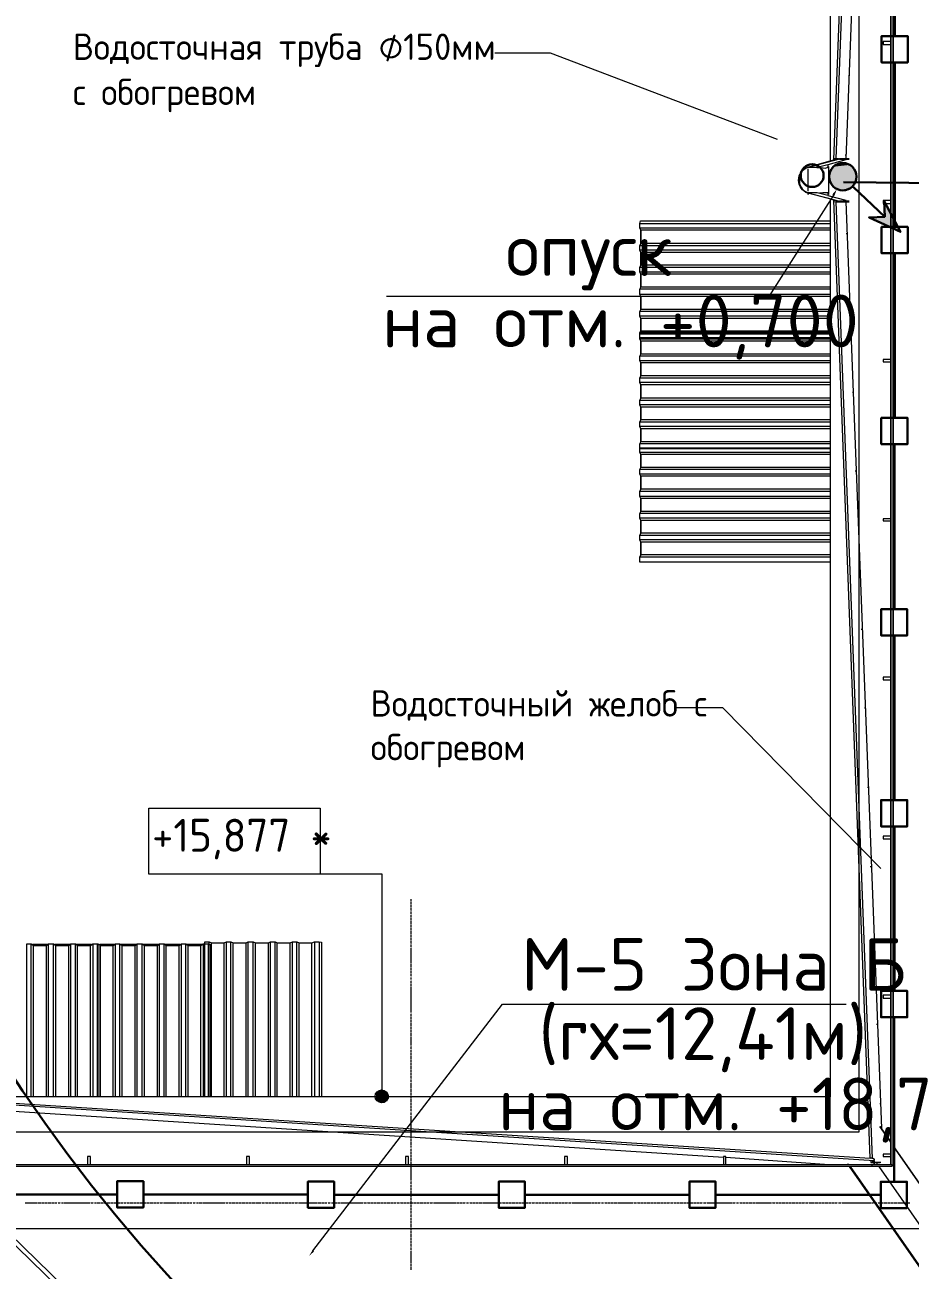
# Model space of a CAD drawing. Header units: millimetres. Extents: x -42533 to 645315, y 3457 to 82611.
# Drawn here: x 582604 to 589326, y 31810 to 41261 of the extents above; entities that cross this region are included whole.
import ezdxf

# ---------------------------------------------------------------- set-up
doc = ezdxf.new("R2010")
doc.units = ezdxf.units.MM
for name, color, linetype, true_color in [('PDF _!ЭОМ.Молниезащита', 7, 'Continuous', 0x954a95), ('PDF _Аннотация', 7, 'Continuous', 0xbababa), ('PDF _Антураж', 7, 'Continuous', 0xbababa), ('PDF _Крыша', 7, 'Continuous', 0xbababa), ('PDF _Крыша штриховка', 7, 'Continuous', 0xbababa), ('PDF _Обобщенные модели', 7, 'Continuous', 0xbababa), ('PDF _Ограждение', 7, 'Continuous', 0xbababa), ('PDF _Оси', 7, 'Continuous', 0xbababa), ('PDF _Отметки', 7, 'Continuous', 0xbababa)]:
    doc.layers.add(name, color=color, linetype=linetype, true_color=true_color)
doc.layers.add('PDF _Линии', color=7, linetype='Continuous')
doc.layers.add('PDF _Текст', color=7, linetype='Continuous')
doc.styles.add('PDF GOST Common', font='GOST_Common.ttf')
doc.styles.add('PDF ISOCPEUR', font='isocpeur.ttf')

msp = doc.modelspace()

# ---------------------------------------------------------------- linework, layer by layer
at = {"layer": 'PDF _!ЭОМ.Молниезащита', "lineweight": 30}
msp.add_lwpolyline([(602328.6, 32105.7, 0.359324), (602417.4, 47908.9, 0.35956), (586922.3, 50989.1, 0.362695), (581016.9, 36470.7)], format="xyb", dxfattribs=at)
at = {"layer": 'PDF _!ЭОМ.Молниезащита', "color": 5, "lineweight": 30}
for points in [[(589211, 42424.9), (589211, 41425.4), (589211, 41175.5), (589308.4, 41175.5), (589308.4, 40976.4), (589109.4, 40976.4), (589109.4, 41175.5), (589211, 41175.5)], [(589211, 40976.4), (589211, 39976.9), (589211, 39727), (589308.4, 39727), (589308.4, 39527.9), (589109.4, 39527.9), (589109.4, 39727), (589211, 39727)], [(588819.7, 40067.1), (590060.6, 40055.3), (590310.5, 40055.3), (590310.5, 40152.7), (590513.8, 40152.7), (590513.8, 39953.7), (590310.5, 39953.7), (590310.5, 40055.3)], [(589208.9, 39527.9), (589208.9, 38528.4), (589208.9, 38278.5), (589306.3, 38278.5), (589306.3, 38079.5), (589107.2, 38079.5), (589107.2, 38278.5), (589208.9, 38278.5)], [(589206.8, 38079.5), (589206.8, 37075.7), (589206.8, 36825.8), (589304.2, 36825.8), (589304.2, 36626.7), (589105.1, 36626.7), (589105.1, 36825.8), (589206.8, 36825.8)], [(589206.8, 36626.7), (589206.8, 35627.2), (589206.8, 35377.3), (589304.2, 35377.3), (589304.2, 35178.2), (589105.1, 35178.2), (589105.1, 35377.3), (589206.8, 35377.3)], [(589206.8, 35178.2), (589206.8, 34178.7), (589206.8, 33928.8), (589304.2, 33928.8), (589304.2, 33729.8), (589105.1, 33729.8), (589105.1, 33928.8), (589206.8, 33928.8)], [(589204.7, 33729.8), (589204.7, 32730.2), (589204.7, 32480.3), (589302.1, 32480.3), (589302.1, 32281.3), (589103, 32281.3), (589103, 32480.3), (589204.7, 32480.3)], [(583304.8, 32385), (582301, 32385), (582051.2, 32385), (582051.2, 32287.6), (581852.1, 32287.6), (581852.1, 32486.7), (582051.2, 32486.7), (582051.2, 32385)], [(584753.3, 32382.9), (583753.8, 32382.9), (583503.9, 32382.9), (583503.9, 32285.5), (583304.8, 32285.5), (583304.8, 32484.6), (583503.9, 32484.6), (583503.9, 32382.9)], [(586201.8, 32380.8), (585202.3, 32380.8), (584952.4, 32380.8), (584952.4, 32283.4), (584753.3, 32283.4), (584753.3, 32482.4), (584952.4, 32482.4), (584952.4, 32380.8)], [(587650.3, 32380.8), (586650.7, 32380.8), (586400.9, 32380.8), (586400.9, 32283.4), (586201.8, 32283.4), (586201.8, 32482.4), (586400.9, 32482.4), (586400.9, 32380.8)], [(589103, 32380.8), (588099.2, 32380.8), (587849.4, 32380.8), (587849.4, 32283.4), (587650.3, 32283.4), (587650.3, 32482.4), (587849.4, 32482.4), (587849.4, 32380.8)]]:
    msp.add_lwpolyline(points, dxfattribs=at)
at = {"layer": 'PDF _!ЭОМ.Молниезащита', "lineweight": 30}
msp.add_lwpolyline([(588896, 40028.9), (589133.1, 39804.5), (589014.6, 39800.2), (589251.7, 39690.1), (589128.9, 39923.1), (589133.1, 39804.5)], dxfattribs=at)
at = {"layer": 'PDF _!ЭОМ.Молниезащита', "color": 251, "lineweight": 5, "true_color": 0x545454}
msp.add_lwpolyline([(588743.5, 39969.6), (588252.2, 39198.8), (585351, 39198.8)], dxfattribs=at)
at = {"layer": 'PDF _!ЭОМ.Молниезащита', "lineweight": 5}
msp.add_lwpolyline([(584791.9, 31956.4), (586231.9, 33828.4), (588840.9, 33828.4)], dxfattribs=at)
at = {"layer": 'PDF _!ЭОМ.Молниезащита', "lineweight": 13}
msp.add_circle((592805, 40061.1), 16795.3, dxfattribs=at)
at = {"layer": 'PDF _!ЭОМ.Молниезащита', "color": 116, "lineweight": 30, "true_color": 0x136734}
msp.add_circle((592805, 40061.1), 12322.7, dxfattribs=at)
at = {"layer": 'PDF _!ЭОМ.Молниезащита', "lineweight": 30}
msp.add_circle((588815.1, 40108.9), 103.8, dxfattribs=at)
at = {"layer": 'PDF _!ЭОМ.Молниезащита', "lineweight": 13}
msp.add_arc((567008.4, 20453.1), 17757.8, 299.14304, 50.43064, dxfattribs=at)
at = {"layer": 'PDF _!ЭОМ.Молниезащита', "transparency": 33554559}
for points in [[(588908.7, 40160.2), (588730.8, 40160.2), (588900.2, 40172.9)], [(588730.8, 40160.2), (588900.2, 40172.9), (588743.5, 40172.9)], [(588900.2, 40172.9), (588743.5, 40172.9), (588883.3, 40185.6)], [(588743.5, 40172.9), (588883.3, 40185.6), (588756.2, 40185.6)], [(588883.3, 40185.6), (588756.2, 40185.6), (588866.3, 40198.4)], [(588756.2, 40185.6), (588866.3, 40198.4), (588773.1, 40198.4)], [(588866.3, 40198.4), (588773.1, 40198.4), (588849.4, 40202.6)], [(588773.1, 40198.4), (588849.4, 40202.6), (588794.3, 40202.6)], [(588849.4, 40202.6), (588794.3, 40202.6), (588832.4, 40206.8)], [(588794.3, 40202.6), (588832.4, 40206.8), (588811.3, 40206.8)], [(588925.6, 40122.1), (588718.1, 40122.1), (588917.1, 40143.3)], [(588718.1, 40122.1), (588917.1, 40143.3), (588722.3, 40143.3)], [(588925.6, 40105.2), (588718.1, 40105.2), (588925.6, 40122.1)], [(588718.1, 40105.2), (588925.6, 40122.1), (588718.1, 40122.1)], [(588925.6, 40084), (588718.1, 40084), (588925.6, 40105.2)], [(588718.1, 40084), (588925.6, 40105.2), (588718.1, 40105.2)], [(588722.3, 40067.1), (588925.6, 40084), (588718.1, 40084)], [(588917.1, 40143.3), (588722.3, 40143.3), (588908.7, 40160.2)], [(588722.3, 40143.3), (588908.7, 40160.2), (588730.8, 40160.2)], [(588917.1, 40067.1), (588722.3, 40067.1), (588925.6, 40084)], [(588730.8, 40050.1), (588917.1, 40067.1), (588722.3, 40067.1)], [(588908.7, 40050.1), (588730.8, 40050.1), (588917.1, 40067.1)], [(588743.5, 40033.2), (588908.7, 40050.1), (588730.8, 40050.1)], [(588900.2, 40033.2), (588743.5, 40033.2), (588908.7, 40050.1)], [(588756.2, 40020.5), (588900.2, 40033.2), (588743.5, 40033.2)], [(588883.3, 40020.5), (588756.2, 40020.5), (588900.2, 40033.2)], [(588773.1, 40007.8), (588883.3, 40020.5), (588756.2, 40020.5)], [(588866.3, 40007.8), (588773.1, 40007.8), (588883.3, 40020.5)], [(588794.3, 40003.5), (588866.3, 40007.8), (588773.1, 40007.8)], [(588849.4, 40003.5), (588794.3, 40003.5), (588866.3, 40007.8)], [(588811.3, 39999.3), (588849.4, 40003.5), (588794.3, 40003.5)], [(588832.4, 39999.3), (588811.3, 39999.3), (588849.4, 40003.5)], [(589133.1, 39804.5), (589192.4, 39804.5), (589128.9, 39923.1)], [(589014.6, 39800.2), (589133.1, 39804.5), (589192.4, 39804.5)], [(589014.6, 39800.2), (589192.4, 39800.2), (589192.4, 39804.5)], [(589251.7, 39690.1), (589192.4, 39800.2), (589014.6, 39800.2)], [(584800.4, 31952.1), (584762.3, 31918.2), (584787.7, 31960.6)]]:
    msp.add_solid(points, dxfattribs=at)
at = {"layer": 'PDF _!ЭОМ.Молниезащита', "color": 251, "true_color": 0x545454, "transparency": 33554559}
msp.add_solid([(588735, 39973.9), (588768.9, 40012), (588752, 39965.4)], dxfattribs=at)
at = {"layer": 'PDF _Аннотация', "color": 8, "lineweight": 9}
for points in [[(586172.6, 41049.7), (586591.9, 41049.7), (588315.7, 40393.2)], [(589103.5, 34857.6), (587904.9, 36077.4), (587646.5, 36077.4), (587549.1, 36077.4)]]:
    msp.add_lwpolyline(points, dxfattribs=at)
at = {"layer": 'PDF _Аннотация', "color": 8, "lineweight": 20}
msp.add_lwpolyline([(583546.7, 34815.2), (583546.7, 35315), (584847, 35315), (584847, 34815.2)], close=True, dxfattribs=at)
at = {"layer": 'PDF _Антураж', "color": 8, "lineweight": 18}
for points in [[(588972.2, 51650.7), (589124.7, 47720.3), (588836.7, 40244.9)], [(588781.6, 40244.9), (588764.7, 40244.9), (589048.4, 47720.3), (589116.2, 47720.3), (589048.4, 47720.3), (589031.5, 47720.3)], [(588790.1, 40240.7), (588548.7, 40177.2), (588531.7, 40172.9), (588519, 40160.2), (588506.3, 40151.8), (588497.8, 40134.8), (588489.4, 40117.9), (588485.1, 40100.9), (588485.1, 40084), (588485.1, 40062.8), (588489.4, 40045.9), (588497.8, 40028.9), (588506.3, 40016.2), (588519, 40003.5), (588531.7, 39995.1), (588548.7, 39986.6), (588790.1, 39923.1)], [(588701.1, 40198.4), (588620.7, 40177.2), (588548.7, 40177.2)], [(588836.7, 40236.5), (588701.1, 40198.4), (588701.1, 40181.4)], [(588764.7, 40244.9), (588747.7, 40244.9)], [(588790.1, 40244.9), (588747.7, 40236.5)], [(588862.1, 40244.9), (588790.1, 40244.9), (588790.1, 40240.7), (588862.1, 40240.7)], [(588701.1, 39965.4), (588620.7, 39986.6), (588548.7, 39986.6)], [(588701.1, 39978.1), (588701.1, 39965.4), (588836.7, 39931.5)], [(588790.1, 39918.8), (588747.7, 39931.5)], [(589040, 32655.2), (588764.7, 39918.8), (588747.7, 39914.6)], [(588764.7, 39918.8), (588832.4, 39918.8)], [(588862.1, 39923.1), (588790.1, 39923.1), (588790.1, 39918.8), (588862.1, 39918.8)], [(588836.7, 39918.8), (589107.7, 32888.1)], [(587909.1, 32663.7), (582445.5, 33019.4), (582415.9, 33129.6), (582187.2, 33129.6), (582157.5, 33019.4), (581712.8, 32892.4)], [(582445.5, 33070.3), (589052.7, 32642.5), (589052.7, 32655.2), (589040, 32659.4)], [(588675.7, 32612.8), (587926.1, 32663.7)], [(589035.7, 32659.4), (589023, 32659.4)], [(589040, 32642.5), (589040, 32625.6), (589027.3, 32625.6)], [(589027.3, 32638.3), (589027.3, 32625.6), (589031.5, 32625.6), (589040, 32625.6), (589035.7, 32625.6), (589031.5, 32625.6), (589040, 32625.6), (589099.3, 32625.6)], [(589103.5, 32625.6), (589040, 32625.6)], [(589052.7, 32642.5), (589052.7, 32651), (589052.7, 32646.7), (589052.7, 32651), (589052.7, 32655.2)], [(589052.7, 32634), (589052.7, 32642.5), (589052.7, 32629.8)]]:
    msp.add_lwpolyline(points, dxfattribs=at)
msp.add_lwpolyline([(588718.1, 39940), (588548.7, 39982.4, -0.698204), (588548.7, 40181.4), (588718.1, 40228)], format="xyb", dxfattribs=at)
msp.add_lwpolyline([(589052.7, 32612.8), (589052.7, 32625.6)], close=True, dxfattribs=at)
at = {"layer": 'PDF _Крыша', "color": 8, "lineweight": 9}
for points in [[(587282.3, 39702.8), (587282.3, 39601.2)], [(587282.3, 39533.4), (587282.3, 39436)], [(587282.3, 39368.2), (587282.3, 39270.8)], [(587282.3, 39203), (587282.3, 39101.4)], [(587282.3, 39033.6), (587282.3, 38936.2)], [(587282.3, 38860), (587282.3, 38762.6)], [(587282.3, 38694.8), (587282.3, 38597.4)], [(587282.3, 38529.6), (587282.3, 38428)], [(587282.3, 38360.2), (587282.3, 38262.8)], [(587282.3, 38195), (587282.3, 38093.4)], [(587282.3, 38000.2), (587282.3, 37902.8)], [(587282.3, 37835), (587282.3, 37737.6)], [(587282.3, 37669.9), (587282.3, 37568.2)], [(587282.3, 37500.4), (587282.3, 37403)], [(587282.3, 37335.3), (587282.3, 37233.6)], [(582775.9, 34281.6), (582661.5, 34281.6)], [(582945.3, 34281.6), (582830.9, 34281.6)], [(583110.5, 34281.6), (582996.1, 34281.6)], [(583284.1, 34281.6), (583174, 34281.6)], [(583453.5, 34281.6), (583335, 34281.6)], [(583618.7, 34281.6), (583500.1, 34281.6)], [(583783.9, 34281.6), (583669.5, 34281.6)], [(583953.3, 34281.6), (583834.7, 34281.6)]]:
    msp.add_lwpolyline(points, dxfattribs=at)
at = {"layer": 'PDF _Крыша штриховка', "color": 8, "lineweight": 9}
for points in [[(588857.8, 40876), (588862.1, 40876)], [(588832.4, 40274.6), (588840.9, 40274.6)], [(588840.9, 39677.4), (588845.1, 39677.4)], [(588862.1, 39076), (588870.6, 39076)], [(588887.5, 38474.6), (588891.7, 38474.6)], [(588908.7, 37877.4), (588917.1, 37877.4)], [(588934.1, 37276), (588938.3, 37276)], [(588955.3, 36674.5), (588963.7, 36674.5)], [(588980.7, 36077.4), (588984.9, 36077.4)], [(589001.8, 35475.9), (589006.1, 35475.9)], [(589023, 34874.5), (589031.5, 34874.5)], [(589048.4, 34277.3), (589052.7, 34277.3)], [(589069.6, 33675.9), (589078.1, 33675.9)], [(589095, 33074.5), (589099.3, 33074.5)]]:
    msp.add_lwpolyline(points, dxfattribs=at)
at = {"layer": 'PDF _Линии', "color": 8, "lineweight": 9}
for points in [[(581492.6, 32858.5), (588938.3, 32858.5), (588938.3, 55733.6)], [(553827.3, 24730.9), (582318.5, 24654.6), (582229.5, 32125.8), (589577.9, 32125.8), (589577.9, 54975.5), (598506, 54975.5), (598785.5, 20686.1), (592369, 20686.1), (592432.5, 12524.6), (585626.3, 12571.2), (585592.4, 14451.7), (550752.4, 14451.7), (550752.4, 12478), (543802.2, 12478), (543764.1, 20783.5), (537415.3, 20800.5), (537356, 32655.2)]]:
    msp.add_lwpolyline(points, dxfattribs=at)
for points in [[(588747.7, 40236.5), (589035.7, 47809.3), (588976.4, 49418.7), (588718.1, 49418.7), (588718.1, 40228)], [(582445.5, 33083), (589023, 32659.4), (588747.7, 39931.5), (588718.1, 39940), (588718.1, 33125.3), (582437.1, 33125.3)]]:
    msp.add_lwpolyline(points, close=True, dxfattribs=at)
at = {"layer": 'PDF _Линии', "color": 8, "lineweight": 30}
msp.add_circle((588582.2, 40117.3), 86.8, dxfattribs=at)
at = {"layer": 'PDF _Обобщенные модели', "color": 8, "lineweight": 18}
for points in [[(588552.9, 40185.6), (588552.9, 40185.6)], [(588552.9, 40185.6), (588552.9, 40185.6)], [(588552.9, 39999.3), (588552.9, 40079.8), (588552.9, 40168.7)], [(588616.4, 40177.2), (588650.3, 40177.2), (588680, 40172.9), (588696.9, 40177.2), (588705.4, 40185.6), (588705.4, 40079.8), (588705.4, 39973.9), (588701.1, 39986.6), (588684.2, 39986.6), (588663, 39986.6), (588637.6, 39982.4)], [(587282.3, 38932), (587282.3, 38936.2), (587282.3, 39033.6), (587273.8, 39050.6), (587273.8, 39084.5), (587282.3, 39101.4), (587282.3, 39198.8), (587273.8, 39215.8), (587273.8, 39253.9), (587282.3, 39270.8), (587282.3, 39368.2), (587273.8, 39385.2), (587273.8, 39419), (587282.3, 39436), (587282.3, 39533.4), (587273.8, 39550.3), (587273.8, 39584.2), (587282.3, 39601.2), (587282.3, 39702.8), (587273.8, 39719.8), (587273.8, 39753.6), (587278.1, 39774.8), (588718.1, 39774.8)], [(587273.8, 39753.6), (588718.1, 39753.6)], [(587273.8, 39719.8), (588718.1, 39719.8)], [(588718.1, 39702.8), (587282.3, 39702.8)], [(588718.1, 39601.2), (587282.3, 39601.2)], [(588718.1, 39584.2), (587273.8, 39584.2)], [(588718.1, 39550.3), (587273.8, 39550.3)], [(588718.1, 39533.4), (587282.3, 39533.4)], [(588718.1, 39419), (587273.8, 39419)], [(588718.1, 39436), (587282.3, 39436)], [(588718.1, 39385.2), (587273.8, 39385.2)], [(588718.1, 39368.2), (587282.3, 39368.2)], [(588718.1, 39253.9), (587273.8, 39253.9)], [(588718.1, 39270.8), (587282.3, 39270.8)], [(588718.1, 39215.8), (587273.8, 39215.8)], [(588718.1, 39198.8), (587282.3, 39198.8)], [(588718.1, 39084.5), (587273.8, 39084.5)], [(588718.1, 39050.6), (587273.8, 39050.6)], [(588718.1, 39101.4), (587282.3, 39101.4)], [(588718.1, 39033.6), (587282.3, 39033.6)], [(588718.1, 38936.2), (587282.3, 38936.2)], [(588718.1, 38885.4), (587273.8, 38885.4), (587273.8, 38919.3), (587273.8, 38923.5), (587278.1, 38932), (588718.1, 38932)], [(588718.1, 38919.3), (587273.8, 38919.3)], [(588718.1, 38042.6), (587273.8, 38042.6), (587273.8, 38080.7), (587282.3, 38097.6), (587282.3, 38195), (587273.8, 38212), (587273.8, 38245.9), (587282.3, 38262.8), (587282.3, 38360.2), (587273.8, 38377.2), (587273.8, 38411), (587282.3, 38428), (587282.3, 38529.6), (587273.8, 38546.6), (587273.8, 38580.5), (587282.3, 38597.4), (587282.3, 38694.8), (587273.8, 38711.7), (587273.8, 38745.6), (587282.3, 38762.6), (587282.3, 38860), (587273.8, 38876.9), (587273.8, 38915), (588718.1, 38915)], [(587273.8, 38876.9), (588718.1, 38876.9)], [(588718.1, 38860), (587282.3, 38860)], [(588718.1, 38762.6), (587282.3, 38762.6)], [(588718.1, 38745.6), (587273.8, 38745.6)], [(588718.1, 38711.7), (587273.8, 38711.7)], [(588718.1, 38694.8), (587282.3, 38694.8)], [(588718.1, 38580.5), (587273.8, 38580.5)], [(588718.1, 38597.4), (587282.3, 38597.4)], [(588718.1, 38546.6), (587273.8, 38546.6)], [(588718.1, 38529.6), (587282.3, 38529.6)], [(588718.1, 38411), (587273.8, 38411)], [(588718.1, 38377.2), (587273.8, 38377.2)], [(588718.1, 38428), (587282.3, 38428)], [(588718.1, 38360.2), (587282.3, 38360.2)], [(588718.1, 38245.9), (587273.8, 38245.9)], [(588718.1, 38212), (587273.8, 38212)], [(588718.1, 38262.8), (587282.3, 38262.8)], [(588718.1, 38195), (587282.3, 38195)], [(588718.1, 38097.6), (587282.3, 38097.6)], [(588718.1, 38080.7), (587273.8, 38080.7)], [(588718.1, 37182.8), (587273.8, 37182.8), (587273.8, 37220.9), (587282.3, 37237.8), (587282.3, 37335.3), (587273.8, 37352.2), (587273.8, 37386.1), (587282.3, 37403), (587282.3, 37500.4), (587273.8, 37517.4), (587273.8, 37551.3), (587282.3, 37568.2), (587282.3, 37665.6), (587273.8, 37682.6), (587273.8, 37720.7), (587282.3, 37737.6), (587282.3, 37835), (587273.8, 37852), (587273.8, 37885.9), (587282.3, 37902.8), (587282.3, 38000.2), (587273.8, 38017.1), (587273.8, 38051), (588718.1, 38051)], [(587273.8, 38017.1), (588718.1, 38017.1)], [(588718.1, 38000.2), (587282.3, 38000.2)], [(588718.1, 37902.8), (587282.3, 37902.8)], [(588718.1, 37885.9), (587273.8, 37885.9)], [(588718.1, 37852), (587273.8, 37852)], [(588718.1, 37835), (587282.3, 37835)], [(588718.1, 37720.7), (587273.8, 37720.7)], [(588718.1, 37737.6), (587282.3, 37737.6)], [(588718.1, 37682.6), (587273.8, 37682.6)], [(588718.1, 37665.6), (587282.3, 37665.6)], [(588718.1, 37551.3), (587273.8, 37551.3)], [(588718.1, 37568.2), (587282.3, 37568.2)], [(588718.1, 37517.4), (587273.8, 37517.4)], [(588718.1, 37500.4), (587282.3, 37500.4)], [(588718.1, 37386.1), (587273.8, 37386.1)], [(588718.1, 37352.2), (587273.8, 37352.2)], [(588718.1, 37403), (587282.3, 37403)], [(588718.1, 37335.3), (587282.3, 37335.3)], [(588718.1, 37237.8), (587282.3, 37237.8)], [(588718.1, 37220.9), (587273.8, 37220.9)], [(582619.2, 33125.3), (582619.2, 34285.8), (582653.1, 34285.8), (582670, 34273.1), (582767.4, 34273.1), (582784.4, 34285.8), (582822.5, 34285.8), (582839.4, 34273.1), (582936.8, 34273.1), (582953.8, 34285.8), (582987.7, 34285.8), (583004.6, 34273.1), (583102, 34273.1), (583119, 34285.8), (583152.8, 34285.8), (583161.3, 34281.6), (583174, 34281.6), (583174, 33125.3)], [(582653.1, 33125.3), (582653.1, 34285.8)], [(582670, 33125.3), (582670, 34273.1)], [(582767.4, 33125.3), (582767.4, 34273.1)], [(582784.4, 33125.3), (582784.4, 34285.8)], [(582822.5, 33125.3), (582822.5, 34285.8)], [(582839.4, 33125.3), (582839.4, 34273.1)], [(582936.8, 33125.3), (582936.8, 34273.1)], [(582953.8, 33125.3), (582953.8, 34285.8)], [(582987.7, 33125.3), (582987.7, 34285.8)], [(583004.6, 33125.3), (583004.6, 34273.1)], [(583102, 33125.3), (583102, 34273.1)], [(583119, 34285.8), (583119, 33125.3)], [(583152.8, 34285.8), (583152.8, 33125.3)], [(583157.1, 34285.8), (583161.3, 34285.8), (583161.3, 34281.6)], [(583161.3, 33125.3), (583161.3, 34285.8)], [(583174, 34277.3), (583178.2, 34273.1), (583275.7, 34273.1), (583292.6, 34285.8), (583326.5, 34285.8), (583343.4, 34273.1), (583440.8, 34273.1), (583457.8, 34285.8), (583495.9, 34285.8), (583512.8, 34273.1), (583610.3, 34273.1), (583627.2, 34285.8), (583661.1, 34285.8), (583678, 34273.1), (583775.4, 34273.1), (583792.4, 34285.8), (583826.3, 34285.8), (583843.2, 34273.1), (583940.6, 34273.1), (583957.6, 34285.8), (583995.7, 34285.8), (583995.7, 33125.3)], [(583178.2, 33125.3), (583178.2, 34273.1)], [(583275.7, 33125.3), (583275.7, 34273.1)], [(583292.6, 33125.3), (583292.6, 34285.8)], [(583326.5, 33125.3), (583326.5, 34285.8)], [(583343.4, 33125.3), (583343.4, 34273.1)], [(583440.8, 33125.3), (583440.8, 34273.1)], [(583457.8, 33125.3), (583457.8, 34285.8)], [(583495.9, 33125.3), (583495.9, 34285.8)], [(583512.8, 33125.3), (583512.8, 34273.1)], [(583610.3, 33125.3), (583610.3, 34273.1)], [(583627.2, 33125.3), (583627.2, 34285.8)], [(583661.1, 33125.3), (583661.1, 34285.8)], [(583678, 33125.3), (583678, 34273.1)], [(583775.4, 33125.3), (583775.4, 34273.1)], [(583792.4, 33125.3), (583792.4, 34285.8)], [(583826.3, 33125.3), (583826.3, 34285.8)], [(583843.2, 33125.3), (583843.2, 34273.1)], [(583940.6, 33125.3), (583940.6, 34273.1)], [(583957.6, 34285.8), (583957.6, 33125.3)], [(583970.3, 33125.3), (583970.3, 34302.7), (584004.1, 34302.7), (584021.1, 34294.3), (584118.5, 34294.3), (584135.4, 34302.7), (584169.3, 34302.7), (584186.3, 34294.3), (584283.7, 34294.3), (584300.6, 34302.7), (584338.7, 34302.7), (584355.7, 34294.3), (584453.1, 34294.3), (584470, 34302.7), (584503.9, 34302.7), (584520.9, 34294.3), (584618.3, 34294.3), (584635.2, 34302.7), (584669.1, 34302.7), (584686, 34294.3), (584783.4, 34294.3), (584804.6, 34302.7), (584838.5, 34302.7), (584855.4, 34298.5), (584855.4, 33125.3)], [(584004.1, 33125.3), (584004.1, 34302.7)], [(584008.4, 34281.6), (584012.6, 34281.6), (584012.6, 33125.3)], [(584021.1, 33125.3), (584021.1, 34294.3)], [(584118.5, 33125.3), (584118.5, 34294.3)], [(584135.4, 33125.3), (584135.4, 34302.7)], [(584169.3, 33125.3), (584169.3, 34302.7)], [(584186.3, 33125.3), (584186.3, 34294.3)], [(584283.7, 33125.3), (584283.7, 34294.3)], [(584300.6, 33125.3), (584300.6, 34302.7)], [(584338.7, 33125.3), (584338.7, 34302.7)], [(584355.7, 33125.3), (584355.7, 34294.3)], [(584453.1, 33125.3), (584453.1, 34294.3)], [(584470, 33125.3), (584470, 34302.7)], [(584503.9, 33125.3), (584503.9, 34302.7)], [(584520.9, 33125.3), (584520.9, 34294.3)], [(584618.3, 33125.3), (584618.3, 34294.3)], [(584635.2, 33125.3), (584635.2, 34302.7)], [(584669.1, 33125.3), (584669.1, 34302.7)], [(584686, 33125.3), (584686, 34294.3)], [(584783.4, 33125.3), (584783.4, 34294.3)], [(584804.6, 34302.7), (584804.6, 33125.3)], [(584838.5, 34302.7), (584838.5, 33125.3)]]:
    msp.add_lwpolyline(points, dxfattribs=at)
msp.add_lwpolyline([(588552.9, 39982.4), (588552.9, 39973.9)], close=True, dxfattribs=at)
at = {"layer": 'PDF _Ограждение', "color": 8, "lineweight": 9}
for points in [[(589196.7, 50774), (589179.7, 50774), (589179.7, 32612.8), (589179.7, 50774), (589196.7, 50774), (589196.7, 32604.4), (589188.2, 32604.4), (589196.7, 32604.4)], [(589120.4, 41113.2), (589158.6, 41113.2), (589179.7, 41113.2), (589179.7, 41134.4), (589158.6, 41134.4), (589120.4, 41134.4)], [(589120.4, 39906.1), (589158.6, 39906.1), (589179.7, 39906.1), (589179.7, 39927.3), (589158.6, 39927.3), (589120.4, 39927.3)], [(589120.4, 38703.3), (589158.6, 38703.3), (589179.7, 38703.3), (589179.7, 38720.2), (589158.6, 38720.2), (589120.4, 38720.2)], [(589120.4, 37496.2), (589158.6, 37496.2), (589179.7, 37496.2), (589179.7, 37513.1), (589158.6, 37513.1), (589120.4, 37513.1)], [(589120.4, 36289.1), (589158.6, 36289.1), (589179.7, 36289.1), (589179.7, 36310.3), (589158.6, 36310.3), (589120.4, 36310.3)], [(589120.4, 35082.1), (589158.6, 35082.1), (589179.7, 35082.1), (589179.7, 35103.2), (589158.6, 35103.2), (589120.4, 35103.2)], [(589120.4, 33875), (589158.6, 33875), (589179.7, 33875), (589179.7, 33896.2), (589158.6, 33896.2), (589120.4, 33896.2)], [(589188.2, 32612.8), (589188.2, 32595.9), (589035.7, 32595.9), (581856.8, 32595.9), (581856.8, 32612.8), (589035.7, 32612.8)], [(583080.8, 32672.1), (583080.8, 32634), (583080.8, 32612.8), (583102, 32612.8), (583102, 32634), (583102, 32672.1)], [(584287.9, 32672.1), (584287.9, 32634), (584287.9, 32612.8), (584309.1, 32612.8), (584309.1, 32634), (584309.1, 32672.1)], [(585495, 32672.1), (585495, 32634), (585495, 32612.8), (585516.2, 32612.8), (585516.2, 32634), (585516.2, 32672.1)], [(586702.1, 32672.1), (586702.1, 32634), (586702.1, 32612.8), (586723.2, 32612.8), (586723.2, 32634), (586723.2, 32672.1)], [(587909.1, 32672.1), (587909.1, 32634), (587909.1, 32612.8), (587926.1, 32612.8), (587926.1, 32634), (587926.1, 32672.1)], [(589120.4, 32672.1), (589158.6, 32672.1), (589179.7, 32672.1), (589179.7, 32689.1), (589158.6, 32689.1), (589120.4, 32689.1)]]:
    msp.add_lwpolyline(points, close=True, dxfattribs=at)
for points in [[(589179.7, 32782.3), (589095, 32900.8)], [(589179.7, 32786.5), (589099.3, 32900.8)], [(594025, 25849), (589196.7, 32756.8)], [(594025, 25844.8), (589196.7, 32752.6)], [(589035.7, 32612.8), (589035.7, 32595.9), (581856.8, 32595.9), (581856.8, 32612.8), (589035.7, 32612.8), (589188.2, 32612.8), (589188.2, 32595.9), (589035.7, 32595.9)], [(588853.6, 32612.8), (588853.6, 32617.1), (588857.8, 32612.8)], [(589078.1, 32612.8), (589069.6, 32625.6)], [(589438.1, 25429.7), (589378.8, 25366.2), (589366.1, 25353.5), (589357.6, 25340.8), (581916.1, 32595.9)], [(581962.7, 32595.9), (589378.8, 25366.2)], [(593999.6, 25247.6), (588866.3, 32595.9)], [(588870.6, 32595.9), (593999.6, 25247.6), (594147.8, 25353.5), (594296, 25455.1), (594135.1, 25683.8)], [(594147.8, 25353.5), (589090.8, 32595.9)]]:
    msp.add_lwpolyline(points, dxfattribs=at)
at = {"layer": 'PDF _Оси', "color": 8, "lineweight": 9}
for points in [[(585537.3, 34611.9), (585537.3, 34624.6)], [(585537.3, 34586.5), (585537.3, 34607.7)], [(585537.3, 34561.1), (585537.3, 34582.3)], [(585537.3, 34539.9), (585537.3, 34556.9)], [(585537.3, 34535.7), (585537.3, 34535.7)], [(585537.3, 34514.5), (585537.3, 34531.5)], [(585537.3, 34510.3), (585537.3, 34510.3)], [(585537.3, 34489.1), (585537.3, 34506)], [(585537.3, 34463.7), (585537.3, 34484.9)], [(585537.3, 34438.3), (585537.3, 34459.5)], [(585537.3, 34412.9), (585537.3, 34434)], [(585537.3, 34387.5), (585537.3, 34408.6)], [(585537.3, 34362), (585537.3, 34383.2)], [(585537.3, 34336.6), (585537.3, 34357.8)], [(585537.3, 34311.2), (585537.3, 34332.4)], [(585537.3, 34290), (585537.3, 34307)], [(585537.3, 34285.8), (585537.3, 34285.8)], [(585537.3, 34264.6), (585537.3, 34281.6)], [(585537.3, 34260.4), (585537.3, 34260.4)], [(585537.3, 34239.2), (585537.3, 34256.2)], [(585537.3, 34213.8), (585537.3, 34235)], [(585537.3, 34188.4), (585537.3, 34209.6)], [(585537.3, 34163), (585537.3, 34184.2)], [(585537.3, 34137.6), (585537.3, 34158.7)], [(585537.3, 34112.2), (585537.3, 34133.3)], [(585537.3, 34086.7), (585537.3, 34107.9)], [(585537.3, 34061.3), (585537.3, 34082.5)], [(585537.3, 34040.2), (585537.3, 34057.1)], [(585537.3, 34035.9), (585537.3, 34035.9)], [(585537.3, 34014.7), (585537.3, 34031.7)], [(585537.3, 34010.5), (585537.3, 34010.5)], [(585537.3, 33989.3), (585537.3, 34006.3)], [(585537.3, 33963.9), (585537.3, 33985.1)], [(585537.3, 33938.5), (585537.3, 33959.7)], [(585537.3, 33913.1), (585537.3, 33934.3)], [(585537.3, 33887.7), (585537.3, 33908.9)], [(585537.3, 33862.3), (585537.3, 33883.5)], [(585537.3, 33836.9), (585537.3, 33858)], [(585537.3, 33811.4), (585537.3, 33832.6)], [(585537.3, 33786), (585537.3, 33807.2)], [(585537.3, 33764.9), (585537.3, 33781.8)], [(585537.3, 33760.6), (585537.3, 33760.6)], [(585537.3, 33739.4), (585537.3, 33756.4)], [(585537.3, 33714), (585537.3, 33735.2)], [(585537.3, 33688.6), (585537.3, 33709.8)], [(585537.3, 33663.2), (585537.3, 33684.4)], [(585537.3, 33637.8), (585537.3, 33659)], [(585537.3, 33612.4), (585537.3, 33633.6)], [(585537.3, 33587), (585537.3, 33608.2)], [(585537.3, 33561.6), (585537.3, 33582.7)], [(585537.3, 33536.2), (585537.3, 33557.3)], [(585537.3, 33515), (585537.3, 33531.9)], [(585537.3, 33510.7), (585537.3, 33510.7)], [(585537.3, 33489.6), (585537.3, 33506.5)], [(585537.3, 33485.3), (585537.3, 33485.3)], [(585537.3, 33464.2), (585537.3, 33481.1)], [(585537.3, 33438.7), (585537.3, 33459.9)], [(585537.3, 33413.3), (585537.3, 33434.5)], [(585537.3, 33387.9), (585537.3, 33409.1)], [(585537.3, 33362.5), (585537.3, 33383.7)], [(585537.3, 33337.1), (585537.3, 33358.3)], [(585537.3, 33311.7), (585537.3, 33332.9)], [(585537.3, 33286.3), (585537.3, 33307.4)], [(585537.3, 33265.1), (585537.3, 33282)], [(585537.3, 33260.9), (585537.3, 33260.9)], [(585537.3, 33239.7), (585537.3, 33256.6)], [(585537.3, 33235.4), (585537.3, 33235.4)], [(585537.3, 33214.3), (585537.3, 33231.2)], [(585537.3, 33188.9), (585537.3, 33210)], [(585537.3, 33163.4), (585537.3, 33184.6)], [(585537.3, 33138), (585537.3, 33159.2)], [(585537.3, 33112.6), (585537.3, 33133.8)], [(585537.3, 33087.2), (585537.3, 33108.4)], [(585537.3, 33061.8), (585537.3, 33083)], [(585537.3, 33036.4), (585537.3, 33057.6)], [(585537.3, 33015.2), (585537.3, 33032.1)], [(585537.3, 33011), (585537.3, 33011)], [(585537.3, 32989.8), (585537.3, 33006.7)], [(585537.3, 32985.6), (585537.3, 32985.6)], [(585537.3, 32964.4), (585537.3, 32981.3)], [(585537.3, 32939), (585537.3, 32960.1)], [(585537.3, 32913.6), (585537.3, 32934.7)], [(585537.3, 32888.1), (585537.3, 32909.3)], [(585537.3, 32862.7), (585537.3, 32883.9)], [(585537.3, 32837.3), (585537.3, 32858.5)], [(585537.3, 32811.9), (585537.3, 32833.1)], [(585537.3, 32786.5), (585537.3, 32807.7)], [(585537.3, 32761.1), (585537.3, 32782.3)], [(585537.3, 32739.9), (585537.3, 32756.8)], [(585537.3, 32735.7), (585537.3, 32735.7)], [(585537.3, 32714.5), (585537.3, 32731.4)], [(585537.3, 32689.1), (585537.3, 32710.3)], [(585537.3, 32663.7), (585537.3, 32684.8)], [(585537.3, 32638.3), (585537.3, 32659.4)], [(585537.3, 32612.8), (585537.3, 32634)], [(585537.3, 32587.4), (585537.3, 32608.6)], [(585537.3, 32562), (585537.3, 32583.2)], [(585537.3, 32536.6), (585537.3, 32557.8)], [(585537.3, 32511.2), (585537.3, 32532.4)], [(585537.3, 32490), (585537.3, 32507)], [(585537.3, 32485.8), (585537.3, 32485.8)], [(585537.3, 32464.6), (585537.3, 32481.6)], [(585537.3, 32460.4), (585537.3, 32460.4)], [(585537.3, 32439.2), (585537.3, 32456.1)], [(585537.3, 32413.8), (585537.3, 32435)], [(582606.5, 32320.6), (582623.4, 32320.6)], [(582627.7, 32320.6), (582648.8, 32320.6)], [(582653.1, 32320.6), (582674.2, 32320.6)], [(582678.5, 32320.6), (582699.7, 32320.6)], [(582703.9, 32320.6), (582725.1, 32320.6)], [(582729.3, 32320.6), (582750.5, 32320.6)], [(582754.7, 32320.6), (582775.9, 32320.6)], [(582780.1, 32320.6), (582801.3, 32320.6)], [(582805.5, 32320.6), (582826.7, 32320.6)], [(582830.9, 32320.6), (582847.9, 32320.6)], [(582852.1, 32320.6), (582852.1, 32320.6)], [(582856.4, 32320.6), (582873.3, 32320.6)], [(582877.5, 32320.6), (582877.5, 32320.6)], [(582881.8, 32320.6), (582898.7, 32320.6)], [(582902.9, 32320.6), (582924.1, 32320.6)], [(582928.4, 32320.6), (582949.5, 32320.6)], [(582953.8, 32320.6), (582975, 32320.6)], [(582979.2, 32320.6), (583000.4, 32320.6)], [(583004.6, 32320.6), (583025.8, 32320.6)], [(583030, 32320.6), (583051.2, 32320.6)], [(583055.4, 32320.6), (583076.6, 32320.6)], [(583080.8, 32320.6), (583097.8, 32320.6)], [(583102, 32320.6), (583102, 32320.6)], [(583106.2, 32320.6), (583123.2, 32320.6)], [(583127.4, 32320.6), (583127.4, 32320.6)], [(583131.7, 32320.6), (583148.6, 32320.6)], [(583152.8, 32320.6), (583174, 32320.6)], [(583178.2, 32320.6), (583199.4, 32320.6)], [(583203.7, 32320.6), (583224.8, 32320.6)], [(583229.1, 32320.6), (583250.2, 32320.6)], [(583254.5, 32320.6), (583275.7, 32320.6)], [(583279.9, 32320.6), (583301.1, 32320.6)], [(583305.3, 32320.6), (583326.5, 32320.6)], [(583330.7, 32320.6), (583347.7, 32320.6)], [(583351.9, 32320.6), (583351.9, 32320.6)], [(583356.1, 32320.6), (583373.1, 32320.6)], [(583377.3, 32320.6), (583377.3, 32320.6)], [(583381.5, 32320.6), (583398.5, 32320.6)], [(583402.7, 32320.6), (583423.9, 32320.6)], [(583428.1, 32320.6), (583449.3, 32320.6)], [(583453.5, 32320.6), (583474.7, 32320.6)], [(583479, 32320.6), (583500.1, 32320.6)], [(583504.4, 32320.6), (583525.5, 32320.6)], [(583529.8, 32320.6), (583551, 32320.6)], [(583555.2, 32320.6), (583576.4, 32320.6)], [(583580.6, 32320.6), (583601.8, 32320.6)], [(583606, 32320.6), (583623, 32320.6)], [(583627.2, 32320.6), (583627.2, 32320.6)], [(583631.4, 32320.6), (583648.4, 32320.6)], [(583652.6, 32320.6), (583652.6, 32320.6)], [(583656.8, 32320.6), (583673.8, 32320.6)], [(583678, 32320.6), (583699.2, 32320.6)], [(583703.4, 32320.6), (583724.6, 32320.6)], [(583728.8, 32320.6), (583750, 32320.6)], [(583754.3, 32320.6), (583775.4, 32320.6)], [(583779.7, 32320.6), (583800.8, 32320.6)], [(583805.1, 32320.6), (583826.3, 32320.6)], [(583830.5, 32320.6), (583851.7, 32320.6)], [(583855.9, 32320.6), (583872.8, 32320.6)], [(583877.1, 32320.6), (583877.1, 32320.6)], [(583881.3, 32320.6), (583898.3, 32320.6)], [(583902.5, 32320.6), (583902.5, 32320.6)], [(583906.7, 32320.6), (583923.7, 32320.6)], [(583927.9, 32320.6), (583949.1, 32320.6)], [(583953.3, 32320.6), (583974.5, 32320.6)], [(583978.7, 32320.6), (583999.9, 32320.6)], [(584004.1, 32320.6), (584025.3, 32320.6)], [(584029.6, 32320.6), (584050.7, 32320.6)], [(584055, 32320.6), (584076.1, 32320.6)], [(584080.4, 32320.6), (584101.6, 32320.6)], [(584105.8, 32320.6), (584122.7, 32320.6)], [(584127, 32320.6), (584127, 32320.6)], [(584131.2, 32320.6), (584148.1, 32320.6)], [(584152.4, 32320.6), (584152.4, 32320.6)], [(584156.6, 32320.6), (584173.6, 32320.6)], [(584177.8, 32320.6), (584199, 32320.6)], [(584203.2, 32320.6), (584224.4, 32320.6)], [(584228.6, 32320.6), (584249.8, 32320.6)], [(584254, 32320.6), (584275.2, 32320.6)], [(584279.4, 32320.6), (584300.6, 32320.6)], [(584304.8, 32320.6), (584326, 32320.6)], [(584330.3, 32320.6), (584351.4, 32320.6)], [(584355.7, 32320.6), (584376.9, 32320.6)], [(584381.1, 32320.6), (584398, 32320.6)], [(584402.3, 32320.6), (584402.3, 32320.6)], [(584406.5, 32320.6), (584423.4, 32320.6)], [(584427.7, 32320.6), (584427.7, 32320.6)], [(584431.9, 32320.6), (584448.9, 32320.6)], [(584453.1, 32320.6), (584474.3, 32320.6)], [(584478.5, 32320.6), (584499.7, 32320.6)], [(584503.9, 32320.6), (584525.1, 32320.6)], [(584529.3, 32320.6), (584550.5, 32320.6)], [(584554.7, 32320.6), (584575.9, 32320.6)], [(584580.1, 32320.6), (584601.3, 32320.6)], [(584605.6, 32320.6), (584626.7, 32320.6)], [(584631, 32320.6), (584647.9, 32320.6)], [(584652.1, 32320.6), (584652.1, 32320.6)], [(584656.4, 32320.6), (584673.3, 32320.6)], [(584677.6, 32320.6), (584677.6, 32320.6)], [(584681.8, 32320.6), (584698.7, 32320.6)], [(584703, 32320.6), (584724.1, 32320.6)], [(584728.4, 32320.6), (584749.6, 32320.6)], [(584753.8, 32320.6), (584775, 32320.6)], [(584779.2, 32320.6), (584800.4, 32320.6)], [(584804.6, 32320.6), (584825.8, 32320.6)], [(584830, 32320.6), (584851.2, 32320.6)], [(584855.4, 32320.6), (584876.6, 32320.6)], [(584880.9, 32320.6), (584897.8, 32320.6)], [(584902, 32320.6), (584902, 32320.6)], [(584906.3, 32320.6), (584923.2, 32320.6)], [(584927.4, 32320.6), (584927.4, 32320.6)], [(584931.7, 32320.6), (584948.6, 32320.6)], [(584952.9, 32320.6), (584974, 32320.6)], [(584978.3, 32320.6), (584999.4, 32320.6)], [(585003.7, 32320.6), (585024.9, 32320.6)], [(585029.1, 32320.6), (585050.3, 32320.6)], [(585054.5, 32320.6), (585075.7, 32320.6)], [(585079.9, 32320.6), (585101.1, 32320.6)], [(585105.3, 32320.6), (585126.5, 32320.6)], [(585130.7, 32320.6), (585151.9, 32320.6)], [(585156.2, 32320.6), (585173.1, 32320.6)], [(585177.3, 32320.6), (585177.3, 32320.6)], [(585181.6, 32320.6), (585198.5, 32320.6)], [(585202.7, 32320.6), (585202.7, 32320.6)], [(585207, 32320.6), (585223.9, 32320.6)], [(585228.2, 32320.6), (585249.3, 32320.6)], [(585253.6, 32320.6), (585274.7, 32320.6)], [(585279, 32320.6), (585300.2, 32320.6)], [(585304.4, 32320.6), (585325.6, 32320.6)], [(585329.8, 32320.6), (585351, 32320.6)], [(585355.2, 32320.6), (585376.4, 32320.6)], [(585380.6, 32320.6), (585401.8, 32320.6)], [(585406, 32320.6), (585423, 32320.6)], [(585427.2, 32320.6), (585427.2, 32320.6)], [(585431.5, 32320.6), (585448.4, 32320.6)], [(585452.6, 32320.6), (585452.6, 32320.6)], [(585456.9, 32320.6), (585473.8, 32320.6)], [(585478, 32320.6), (585499.2, 32320.6)], [(585503.5, 32320.6), (585524.6, 32320.6)], [(585528.9, 32320.6), (585550, 32320.6)], [(585537.3, 32388.4), (585537.3, 32409.5)], [(585537.3, 32363), (585537.3, 32384.1)], [(585537.3, 32337.5), (585537.3, 32358.7)], [(585537.3, 32312.1), (585537.3, 32333.3)], [(585554.3, 32320.6), (585575.5, 32320.6)], [(585579.7, 32320.6), (585600.9, 32320.6)], [(585605.1, 32320.6), (585626.3, 32320.6)], [(585630.5, 32320.6), (585651.7, 32320.6)], [(585655.9, 32320.6), (585672.9, 32320.6)], [(585677.1, 32320.6), (585677.1, 32320.6)], [(585681.3, 32320.6), (585698.3, 32320.6)], [(585702.5, 32320.6), (585702.5, 32320.6)], [(585706.7, 32320.6), (585723.7, 32320.6)], [(585727.9, 32320.6), (585749.1, 32320.6)], [(585753.3, 32320.6), (585774.5, 32320.6)], [(585778.8, 32320.6), (585799.9, 32320.6)], [(585804.2, 32320.6), (585825.3, 32320.6)], [(585829.6, 32320.6), (585850.8, 32320.6)], [(585855, 32320.6), (585876.2, 32320.6)], [(585880.4, 32320.6), (585901.6, 32320.6)], [(585905.8, 32320.6), (585927, 32320.6)], [(585931.2, 32320.6), (585948.2, 32320.6)], [(585952.4, 32320.6), (585952.4, 32320.6)], [(585956.6, 32320.6), (585973.6, 32320.6)], [(585977.8, 32320.6), (585977.8, 32320.6)], [(585982, 32320.6), (585999, 32320.6)], [(586003.2, 32320.6), (586024.4, 32320.6)], [(586028.6, 32320.6), (586049.8, 32320.6)], [(586054, 32320.6), (586075.2, 32320.6)], [(586079.5, 32320.6), (586100.6, 32320.6)], [(586104.9, 32320.6), (586126, 32320.6)], [(586130.3, 32320.6), (586151.5, 32320.6)], [(586155.7, 32320.6), (586176.9, 32320.6)], [(586181.1, 32320.6), (586198, 32320.6)], [(586202.3, 32320.6), (586202.3, 32320.6)], [(586206.5, 32320.6), (586223.5, 32320.6)], [(586227.7, 32320.6), (586227.7, 32320.6)], [(586231.9, 32320.6), (586248.9, 32320.6)], [(586253.1, 32320.6), (586274.3, 32320.6)], [(586278.5, 32320.6), (586299.7, 32320.6)], [(586303.9, 32320.6), (586325.1, 32320.6)], [(586329.3, 32320.6), (586350.5, 32320.6)], [(586354.8, 32320.6), (586375.9, 32320.6)], [(586380.2, 32320.6), (586401.3, 32320.6)], [(586405.6, 32320.6), (586426.8, 32320.6)], [(586431, 32320.6), (586447.9, 32320.6)], [(586452.2, 32320.6), (586452.2, 32320.6)], [(586456.4, 32320.6), (586473.3, 32320.6)], [(586477.6, 32320.6), (586477.6, 32320.6)], [(586481.8, 32320.6), (586498.8, 32320.6)], [(586503, 32320.6), (586524.2, 32320.6)], [(586528.4, 32320.6), (586549.6, 32320.6)], [(586553.8, 32320.6), (586575, 32320.6)], [(586579.2, 32320.6), (586600.4, 32320.6)], [(586604.6, 32320.6), (586625.8, 32320.6)], [(586630.1, 32320.6), (586651.2, 32320.6)], [(586655.5, 32320.6), (586676.6, 32320.6)], [(586680.9, 32320.6), (586702.1, 32320.6)], [(586706.3, 32320.6), (586723.2, 32320.6)], [(586727.5, 32320.6), (586727.5, 32320.6)], [(586731.7, 32320.6), (586748.6, 32320.6)], [(586752.9, 32320.6), (586752.9, 32320.6)], [(586757.1, 32320.6), (586774.1, 32320.6)], [(586778.3, 32320.6), (586799.5, 32320.6)], [(586803.7, 32320.6), (586824.9, 32320.6)], [(586829.1, 32320.6), (586850.3, 32320.6)], [(586854.5, 32320.6), (586875.7, 32320.6)], [(586879.9, 32320.6), (586901.1, 32320.6)], [(586905.4, 32320.6), (586926.5, 32320.6)], [(586930.8, 32320.6), (586951.9, 32320.6)], [(586956.2, 32320.6), (586973.1, 32320.6)], [(586977.4, 32320.6), (586977.4, 32320.6)], [(586981.6, 32320.6), (586998.5, 32320.6)], [(587002.8, 32320.6), (587002.8, 32320.6)], [(587007, 32320.6), (587023.9, 32320.6)], [(587028.2, 32320.6), (587049.4, 32320.6)], [(587053.6, 32320.6), (587074.8, 32320.6)], [(587079, 32320.6), (587100.2, 32320.6)], [(587104.4, 32320.6), (587125.6, 32320.6)], [(587129.8, 32320.6), (587151, 32320.6)], [(587155.2, 32320.6), (587176.4, 32320.6)], [(587180.7, 32320.6), (587201.8, 32320.6)], [(587206.1, 32320.6), (587223, 32320.6)], [(587227.2, 32320.6), (587227.2, 32320.6)], [(587231.5, 32320.6), (587248.4, 32320.6)], [(587252.7, 32320.6), (587252.7, 32320.6)], [(587256.9, 32320.6), (587273.8, 32320.6)], [(587278.1, 32320.6), (587299.2, 32320.6)], [(587303.5, 32320.6), (587324.7, 32320.6)], [(587328.9, 32320.6), (587350.1, 32320.6)], [(587354.3, 32320.6), (587375.5, 32320.6)], [(587379.7, 32320.6), (587400.9, 32320.6)], [(587405.1, 32320.6), (587426.3, 32320.6)], [(587430.5, 32320.6), (587451.7, 32320.6)], [(587455.9, 32320.6), (587477.1, 32320.6)], [(587481.4, 32320.6), (587498.3, 32320.6)], [(587502.5, 32320.6), (587502.5, 32320.6)], [(587506.8, 32320.6), (587523.7, 32320.6)], [(587527.9, 32320.6), (587527.9, 32320.6)], [(587532.2, 32320.6), (587549.1, 32320.6)], [(587553.4, 32320.6), (587574.5, 32320.6)], [(587578.8, 32320.6), (587599.9, 32320.6)], [(587604.2, 32320.6), (587625.4, 32320.6)], [(587629.6, 32320.6), (587650.8, 32320.6)], [(587655, 32320.6), (587676.2, 32320.6)], [(587680.4, 32320.6), (587701.6, 32320.6)], [(587705.8, 32320.6), (587727, 32320.6)], [(587731.2, 32320.6), (587748.2, 32320.6)], [(587752.4, 32320.6), (587752.4, 32320.6)], [(587756.7, 32320.6), (587773.6, 32320.6)], [(587777.8, 32320.6), (587777.8, 32320.6)], [(587782.1, 32320.6), (587799, 32320.6)], [(587803.2, 32320.6), (587824.4, 32320.6)], [(587828.7, 32320.6), (587849.8, 32320.6)], [(587854.1, 32320.6), (587875.2, 32320.6)], [(587879.5, 32320.6), (587900.7, 32320.6)], [(587904.9, 32320.6), (587926.1, 32320.6)], [(587930.3, 32320.6), (587951.5, 32320.6)], [(587955.7, 32320.6), (587976.9, 32320.6)], [(587981.1, 32320.6), (587998.1, 32320.6)], [(588002.3, 32320.6), (588002.3, 32320.6)], [(588006.5, 32320.6), (588023.5, 32320.6)], [(588027.7, 32320.6), (588027.7, 32320.6)], [(588032, 32320.6), (588048.9, 32320.6)], [(588053.1, 32320.6), (588074.3, 32320.6)], [(588078.5, 32320.6), (588099.7, 32320.6)], [(588104, 32320.6), (588125.1, 32320.6)], [(588129.4, 32320.6), (588150.5, 32320.6)], [(588154.8, 32320.6), (588176, 32320.6)], [(588180.2, 32320.6), (588201.4, 32320.6)], [(588205.6, 32320.6), (588226.8, 32320.6)], [(588231, 32320.6), (588252.2, 32320.6)], [(588256.4, 32320.6), (588273.4, 32320.6)], [(588277.6, 32320.6), (588277.6, 32320.6)], [(588281.8, 32320.6), (588298.8, 32320.6)], [(588303, 32320.6), (588303, 32320.6)], [(588307.3, 32320.6), (588324.2, 32320.6)], [(588328.4, 32320.6), (588349.6, 32320.6)], [(588353.8, 32320.6), (588375, 32320.6)], [(588379.3, 32320.6), (588400.4, 32320.6)], [(588404.7, 32320.6), (588425.8, 32320.6)], [(588430.1, 32320.6), (588451.3, 32320.6)], [(588455.5, 32320.6), (588476.7, 32320.6)], [(588480.9, 32320.6), (588502.1, 32320.6)], [(588506.3, 32320.6), (588523.3, 32320.6)], [(588527.5, 32320.6), (588527.5, 32320.6)], [(588531.7, 32320.6), (588548.7, 32320.6)], [(588552.9, 32320.6), (588552.9, 32320.6)], [(588557.1, 32320.6), (588574.1, 32320.6)], [(588578.3, 32320.6), (588599.5, 32320.6)], [(588603.7, 32320.6), (588624.9, 32320.6)], [(588629.1, 32320.6), (588650.3, 32320.6)], [(588654.6, 32320.6), (588675.7, 32320.6)], [(588680, 32320.6), (588701.1, 32320.6)], [(588705.4, 32320.6), (588726.6, 32320.6)], [(588730.8, 32320.6), (588752, 32320.6)], [(588756.2, 32320.6), (588773.1, 32320.6)], [(588777.4, 32320.6), (588777.4, 32320.6)], [(588781.6, 32320.6), (588798.6, 32320.6)], [(588802.8, 32320.6), (588802.8, 32320.6)], [(588807, 32320.6), (588824, 32320.6)], [(588828.2, 32320.6), (588849.4, 32320.6)], [(588853.6, 32320.6), (588874.8, 32320.6)], [(588879, 32320.6), (588900.2, 32320.6)], [(588904.4, 32320.6), (588925.6, 32320.6)], [(588929.8, 32320.6), (588951, 32320.6)], [(588955.3, 32320.6), (588976.4, 32320.6)], [(588980.7, 32320.6), (589001.8, 32320.6)], [(589006.1, 32320.6), (589027.3, 32320.6)], [(589031.5, 32320.6), (589048.4, 32320.6)], [(589052.7, 32320.6), (589052.7, 32320.6)], [(589056.9, 32320.6), (589073.9, 32320.6)], [(589078.1, 32320.6), (589078.1, 32320.6)], [(589082.3, 32320.6), (589099.3, 32320.6)], [(589103.5, 32320.6), (589124.7, 32320.6)], [(589128.9, 32320.6), (589150.1, 32320.6)], [(589154.3, 32320.6), (589175.5, 32320.6)], [(589179.7, 32320.6), (589200.9, 32320.6)], [(589205.1, 32320.6), (589226.3, 32320.6)], [(589230.6, 32320.6), (589251.7, 32320.6)], [(589256, 32320.6), (589277.1, 32320.6)], [(589281.4, 32320.6), (589298.3, 32320.6)], [(589302.6, 32320.6), (589302.6, 32320.6)], [(589306.8, 32320.6), (589323.7, 32320.6)], [(585537.3, 32286.7), (585537.3, 32307.9)], [(585537.3, 32261.3), (585537.3, 32282.5)], [(585537.3, 32240.1), (585537.3, 32257.1)], [(585537.3, 32235.9), (585537.3, 32235.9)], [(585537.3, 32214.7), (585537.3, 32231.7)], [(585537.3, 32210.5), (585537.3, 32210.5)], [(585537.3, 32189.3), (585537.3, 32206.3)], [(585537.3, 32163.9), (585537.3, 32185.1)], [(585537.3, 32138.5), (585537.3, 32159.7)], [(585537.3, 32113.1), (585537.3, 32134.3)], [(585537.3, 32087.7), (585537.3, 32108.8)], [(585537.3, 32062.3), (585537.3, 32083.4)], [(585537.3, 32036.8), (585537.3, 32058)], [(585537.3, 32011.4), (585537.3, 32032.6)], [(585537.3, 31990.2), (585537.3, 32007.2)], [(585537.3, 31986), (585537.3, 31986)], [(585537.3, 31964.8), (585537.3, 31981.8)], [(585537.3, 31960.6), (585537.3, 31960.6)], [(585537.3, 31939.4), (585537.3, 31956.4)], [(585537.3, 31914), (585537.3, 31935.2)], [(585537.3, 31888.6), (585537.3, 31909.8)], [(585537.3, 31863.2), (585537.3, 31884.4)], [(585537.3, 31837.8), (585537.3, 31859)], [(585537.3, 31812.4), (585537.3, 31833.5)]]:
    msp.add_lwpolyline(points, dxfattribs=at)
at = {"layer": 'PDF _Отметки', "color": 8, "lineweight": 20}
msp.add_lwpolyline([(585317.1, 33125.3), (585317.1, 34815.2), (584194.7, 34815.2)], dxfattribs=at)
at = {"layer": 'PDF _Отметки', "lineweight": 9}
msp.add_circle((585312.4, 33128.7), 48.7, dxfattribs=at)
at = {"layer": 'PDF _Отметки', "transparency": 33554559}
for points in [[(585300.2, 33171.9), (585342.5, 33171.9), (585291.7, 33171.9)], [(585342.5, 33171.9), (585291.7, 33171.9), (585346.7, 33167.7)], [(585291.7, 33171.9), (585346.7, 33167.7), (585291.7, 33167.7)], [(585308.6, 33176.1), (585334, 33176.1), (585300.2, 33176.1)], [(585334, 33176.1), (585300.2, 33176.1), (585338.3, 33171.9)], [(585300.2, 33176.1), (585338.3, 33171.9), (585300.2, 33171.9)], [(585338.3, 33171.9), (585300.2, 33171.9), (585342.5, 33171.9)], [(585312.9, 33176.1), (585329.8, 33176.1), (585308.6, 33176.1)], [(585329.8, 33176.1), (585308.6, 33176.1), (585334, 33176.1)], [(585321.3, 33176.1), (585325.6, 33176.1), (585312.9, 33176.1)], [(585325.6, 33176.1), (585312.9, 33176.1), (585329.8, 33176.1)], [(585274.7, 33150.7), (585363.7, 33146.5), (585270.5, 33146.5)], [(585363.7, 33146.5), (585270.5, 33146.5), (585367.9, 33142.3)], [(585270.5, 33146.5), (585367.9, 33142.3), (585270.5, 33142.3)], [(585367.9, 33142.3), (585270.5, 33142.3), (585367.9, 33138)], [(585270.5, 33142.3), (585367.9, 33138), (585270.5, 33138)], [(585367.9, 33138), (585270.5, 33138), (585367.9, 33133.8)], [(585270.5, 33138), (585367.9, 33133.8), (585270.5, 33133.8)], [(585367.9, 33133.8), (585270.5, 33133.8), (585367.9, 33125.3)], [(585270.5, 33133.8), (585367.9, 33125.3), (585270.5, 33125.3)], [(585367.9, 33125.3), (585270.5, 33125.3), (585367.9, 33121.1)], [(585270.5, 33125.3), (585367.9, 33121.1), (585270.5, 33121.1)], [(585367.9, 33121.1), (585270.5, 33121.1), (585367.9, 33116.9)], [(585270.5, 33121.1), (585367.9, 33116.9), (585270.5, 33116.9)], [(585367.9, 33116.9), (585270.5, 33116.9), (585367.9, 33112.6)], [(585270.5, 33116.9), (585367.9, 33112.6), (585270.5, 33112.6)], [(585367.9, 33112.6), (585270.5, 33112.6), (585363.7, 33108.4)], [(585270.5, 33112.6), (585363.7, 33108.4), (585270.5, 33108.4)], [(585363.7, 33108.4), (585270.5, 33108.4), (585363.7, 33104.1)], [(585270.5, 33108.4), (585363.7, 33104.1), (585274.7, 33104.1)], [(585279, 33159.2), (585359.5, 33155), (585274.7, 33155)], [(585359.5, 33155), (585274.7, 33155), (585363.7, 33150.7)], [(585274.7, 33155), (585363.7, 33150.7), (585274.7, 33150.7)], [(585363.7, 33150.7), (585274.7, 33150.7), (585363.7, 33146.5)], [(585363.7, 33104.1), (585274.7, 33104.1), (585359.5, 33099.9)], [(585274.7, 33104.1), (585359.5, 33099.9), (585274.7, 33099.9)], [(585359.5, 33099.9), (585274.7, 33099.9), (585359.5, 33095.7)], [(585274.7, 33099.9), (585359.5, 33095.7), (585279, 33095.7)], [(585283.2, 33163.4), (585359.5, 33159.2), (585279, 33159.2)], [(585359.5, 33159.2), (585279, 33159.2), (585359.5, 33155)], [(585359.5, 33095.7), (585279, 33095.7), (585355.2, 33091.4)], [(585279, 33095.7), (585355.2, 33091.4), (585283.2, 33091.4)], [(585287.5, 33163.4), (585355.2, 33163.4), (585283.2, 33163.4)], [(585355.2, 33163.4), (585283.2, 33163.4), (585359.5, 33159.2)], [(585355.2, 33091.4), (585283.2, 33091.4), (585351, 33091.4)], [(585283.2, 33091.4), (585351, 33091.4), (585287.5, 33091.4)], [(585291.7, 33167.7), (585351, 33163.4), (585287.5, 33163.4)], [(585351, 33163.4), (585287.5, 33163.4), (585355.2, 33163.4)], [(585351, 33091.4), (585287.5, 33091.4), (585346.7, 33087.2)], [(585287.5, 33091.4), (585346.7, 33087.2), (585291.7, 33087.2)], [(585346.7, 33167.7), (585291.7, 33167.7), (585351, 33163.4)], [(585346.7, 33087.2), (585291.7, 33087.2), (585342.5, 33083)], [(585291.7, 33087.2), (585342.5, 33083), (585291.7, 33083)], [(585342.5, 33083), (585291.7, 33083), (585338.3, 33083)], [(585291.7, 33083), (585338.3, 33083), (585300.2, 33083)], [(585338.3, 33083), (585300.2, 33083), (585334, 33078.7)], [(585300.2, 33083), (585334, 33078.7), (585300.2, 33078.7)], [(585334, 33078.7), (585300.2, 33078.7), (585329.8, 33078.7)], [(585300.2, 33078.7), (585329.8, 33078.7), (585308.6, 33078.7)], [(585308.6, 33078.7), (585312.9, 33078.7), (585325.6, 33078.7)], [(585308.6, 33078.7), (585329.8, 33078.7), (585325.6, 33078.7)], [(585312.9, 33078.7), (585325.6, 33078.7), (585321.3, 33078.7)]]:
    msp.add_solid(points, dxfattribs=at)

# ---------------------------------------------------------------- texts
at = {"layer": 'PDF _Текст', "color": 7, "attachment_point": 4}
for s, insert, char_height, style in [('Водосточная труба ⌀150мм', (582968, 41067.9), 200.023, 'PDF GOST Common'), ('с обогревом', (582968, 40724.9), 200.023, 'PDF GOST Common'), ('опуск', (586254.8, 39500.8), 400.05, 'PDF ISOCPEUR'), ('на отм. +0,700', (585318.7, 38967.2), 400.051, 'PDF ISOCPEUR'), ('Водосточный желоб с', (585229.8, 36095.4), 200.023, 'PDF GOST Common'), ('обогревом', (585229.8, 35752.4), 200.02, 'PDF GOST Common'), ('+15,877 *', (583569.4, 35081), 250.03, 'PDF GOST Common'), ('М-5 Зона Б', (586373.4, 34130.2), 400.05, 'PDF ISOCPEUR'), ('(rх=12,41м)', (586504.7, 33558.4), 400.051, 'PDF ISOCPEUR'), ('на отм. +18,7', (586199.7, 33024.7), 400.051, 'PDF ISOCPEUR')]:
    msp.add_mtext(s, dxfattribs=dict(at, insert=insert, char_height=char_height, style=style))

doc.saveas('drawing.dxf')
